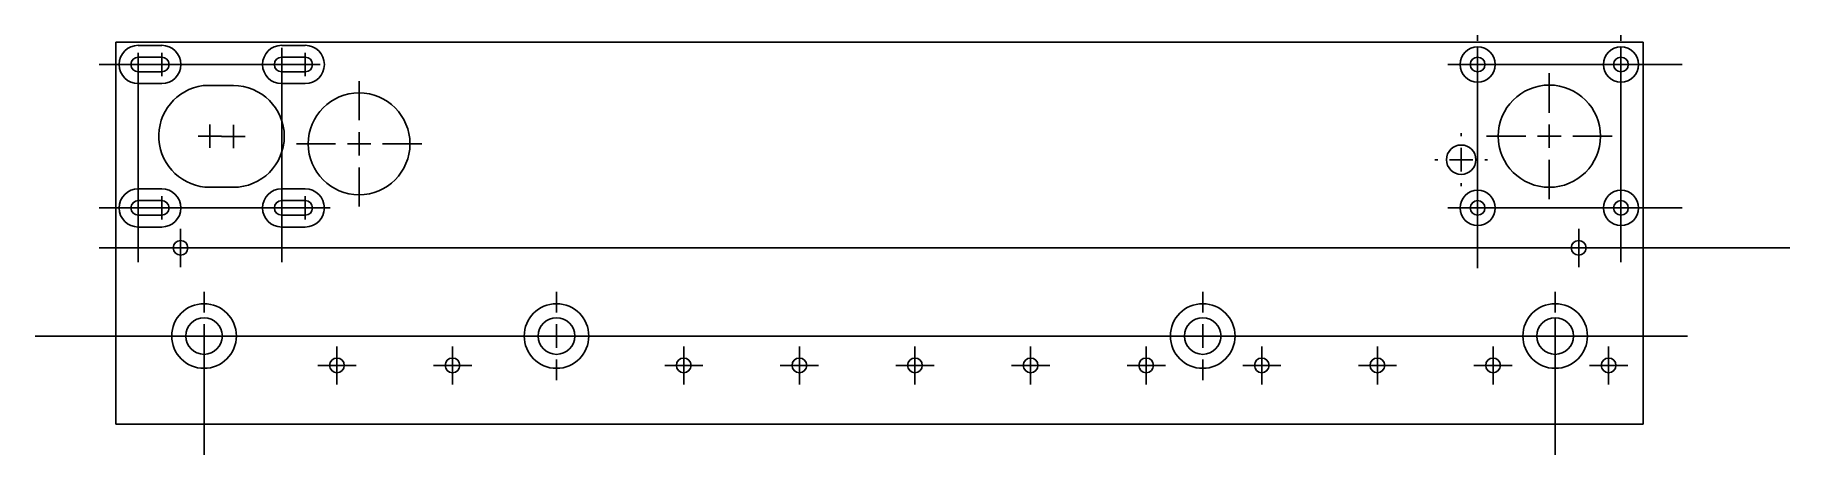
# Model space of a CAD drawing. Extents: x -0.5 to 14.5, y 0 to 3.5.
import ezdxf

# ---------------------------------------------------------------- set-up
doc = ezdxf.new("R2010")
doc.units = 0
doc.layers.get('0').update_dxf_attribs({"linetype": 'CONTINUOUS'})

# ---------------------------------------------------------------- blocks, each defined once
blk = doc.blocks.new('SW_CENTERMARK0')
at = {"color": 7, "linetype": 'CONTINUOUS'}
for q in [(0.41, 3.375), (0.31, 3.275), (0.41, 3.175), (0.51, 3.275)]:
    blk.add_line((0.41, 3.275), q, dxfattribs=at)
blk = doc.blocks.new('SW_CENTERMARK1')
at = {"color": 7, "linetype": 'CONTINUOUS'}
for q in [(0.61, 3.375), (0.51, 3.275), (0.61, 3.175), (0.71, 3.275)]:
    blk.add_line((0.61, 3.275), q, dxfattribs=at)
blk = doc.blocks.new('SW_CENTERMARK2')
at = {"color": 7, "linetype": 'CONTINUOUS'}
for q in [(0.41, 2.155), (0.31, 2.055), (0.41, 1.955), (0.51, 2.055)]:
    blk.add_line((0.41, 2.055), q, dxfattribs=at)
blk = doc.blocks.new('SW_CENTERMARK3')
at = {"color": 7, "linetype": 'CONTINUOUS'}
for q in [(0.61, 2.155), (0.51, 2.055), (0.61, 1.955), (0.71, 2.055)]:
    blk.add_line((0.61, 2.055), q, dxfattribs=at)
blk = doc.blocks.new('SW_CENTERMARK4')
at = {"color": 7, "linetype": 'CONTINUOUS'}
for q in [(1.631, 2.155), (1.531, 2.055), (1.631, 1.955), (1.731, 2.055)]:
    blk.add_line((1.631, 2.055), q, dxfattribs=at)
blk = doc.blocks.new('SW_CENTERMARK5')
at = {"color": 7, "linetype": 'CONTINUOUS'}
for q in [(1.831, 2.155), (1.731, 2.055), (1.831, 1.955), (1.931, 2.055)]:
    blk.add_line((1.831, 2.055), q, dxfattribs=at)
blk = doc.blocks.new('SW_CENTERMARK6')
at = {"color": 7, "linetype": 'CONTINUOUS'}
for p, q in [((11.81, 2.255), (11.81, 2.305)), ((11.81, 2.055), (11.81, 2.155)), ((11.61, 2.055), (11.56, 2.055)), ((11.81, 2.055), (11.71, 2.055)), ((11.81, 2.055), (11.81, 1.955)), ((11.81, 2.055), (11.91, 2.055)), ((12.01, 2.055), (12.06, 2.055)), ((11.81, 1.855), (11.81, 1.805))]:
    blk.add_line(p, q, dxfattribs=at)
blk = doc.blocks.new('SW_CENTERMARK7')
at = {"color": 7, "linetype": 'CONTINUOUS'}
for p, q in [((13.03, 2.255), (13.03, 2.305)), ((13.03, 2.055), (13.03, 2.155)), ((12.83, 2.055), (12.78, 2.055)), ((13.03, 2.055), (12.93, 2.055)), ((13.03, 2.055), (13.03, 1.955)), ((13.03, 2.055), (13.13, 2.055)), ((13.23, 2.055), (13.28, 2.055)), ((13.03, 1.855), (13.03, 1.805))]:
    blk.add_line(p, q, dxfattribs=at)
blk = doc.blocks.new('SW_CENTERMARK8')
at = {"color": 7, "linetype": 'CONTINUOUS'}
for p, q in [((13.03, 3.475), (13.03, 3.525)), ((13.03, 3.275), (13.03, 3.375)), ((12.83, 3.275), (12.78, 3.275)), ((13.03, 3.275), (12.93, 3.275)), ((13.03, 3.275), (13.03, 3.175)), ((13.03, 3.275), (13.13, 3.275)), ((13.23, 3.275), (13.28, 3.275)), ((13.03, 3.075), (13.03, 3.025))]:
    blk.add_line(p, q, dxfattribs=at)
blk = doc.blocks.new('SW_CENTERMARK9')
at = {"color": 7, "linetype": 'CONTINUOUS'}
for p, q in [((11.81, 3.475), (11.81, 3.525)), ((11.81, 3.275), (11.81, 3.375)), ((11.61, 3.275), (11.56, 3.275)), ((11.81, 3.275), (11.71, 3.275)), ((11.81, 3.275), (11.81, 3.175)), ((11.81, 3.275), (11.91, 3.275)), ((12.01, 3.275), (12.06, 3.275)), ((11.81, 3.075), (11.81, 3.025))]:
    blk.add_line(p, q, dxfattribs=at)
blk = doc.blocks.new('SW_CENTERMARK10')
at = {"color": 7, "linetype": 'CONTINUOUS'}
for q in [(1.631, 3.375), (1.531, 3.275), (1.631, 3.175), (1.731, 3.275)]:
    blk.add_line((1.631, 3.275), q, dxfattribs=at)
blk = doc.blocks.new('SW_CENTERMARK11')
at = {"color": 7, "linetype": 'CONTINUOUS'}
for q in [(1.831, 3.375), (1.731, 3.275), (1.831, 3.175), (1.931, 3.275)]:
    blk.add_line((1.831, 3.275), q, dxfattribs=at)
blk = doc.blocks.new('SW_CENTERMARK12')
at = {"color": 7, "linetype": 'CONTINUOUS'}
for p, q in [((12.47, 1.165), (12.47, 1.34)), ((12.47, 0.965), (12.47, 1.065)), ((12.27, 0.965), (12.095, 0.965)), ((12.47, 0.965), (12.37, 0.965)), ((12.47, 0.965), (12.47, 0.865)), ((12.47, 0.965), (12.57, 0.965)), ((12.67, 0.965), (12.845, 0.965)), ((12.47, 0.765), (12.47, 0.59))]:
    blk.add_line(p, q, dxfattribs=at)
blk = doc.blocks.new('SW_CENTERMARK13')
at = {"color": 7, "linetype": 'CONTINUOUS'}
for p, q in [((3.97, 1.165), (3.97, 1.34)), ((3.97, 0.965), (3.97, 1.065)), ((3.77, 0.965), (3.595, 0.965)), ((3.97, 0.965), (3.87, 0.965)), ((3.97, 0.965), (3.97, 0.865)), ((3.97, 0.965), (4.07, 0.965)), ((4.17, 0.965), (4.345, 0.965)), ((3.97, 0.765), (3.97, 0.59))]:
    blk.add_line(p, q, dxfattribs=at)
blk = doc.blocks.new('SW_CENTERMARK14')
at = {"color": 7, "linetype": 'CONTINUOUS'}
for p, q in [((9.47, 1.165), (9.47, 1.34)), ((9.47, 0.965), (9.47, 1.065)), ((9.27, 0.965), (9.095, 0.965)), ((9.47, 0.965), (9.37, 0.965)), ((9.47, 0.965), (9.47, 0.865)), ((9.47, 0.965), (9.57, 0.965)), ((9.67, 0.965), (9.845, 0.965)), ((9.47, 0.765), (9.47, 0.59))]:
    blk.add_line(p, q, dxfattribs=at)
blk = doc.blocks.new('SW_CENTERMARK15')
at = {"color": 7, "linetype": 'CONTINUOUS'}
for p, q in [((0.97, 1.165), (0.97, 1.34)), ((0.97, 0.965), (0.97, 1.065)), ((0.77, 0.965), (0.595, 0.965)), ((0.97, 0.965), (0.87, 0.965)), ((0.97, 0.965), (0.97, 0.865)), ((0.97, 0.965), (1.07, 0.965)), ((1.17, 0.965), (1.345, 0.965)), ((0.97, 0.765), (0.97, 0.59))]:
    blk.add_line(p, q, dxfattribs=at)
blk = doc.blocks.new('SW_CENTERMARK16')
at = {"color": 7, "linetype": 'CONTINUOUS'}
for p, q in [((12.42, 2.865), (12.42, 3.2)), ((12.42, 2.665), (12.42, 2.765)), ((12.22, 2.665), (11.885, 2.665)), ((12.42, 2.665), (12.32, 2.665)), ((12.42, 2.665), (12.42, 2.565)), ((12.42, 2.665), (12.52, 2.665)), ((12.62, 2.665), (12.955, 2.665)), ((12.42, 2.465), (12.42, 2.13))]:
    blk.add_line(p, q, dxfattribs=at)
blk = doc.blocks.new('SW_CENTERMARK17')
at = {"color": 7, "linetype": 'CONTINUOUS'}
for q in [(1.02, 2.765), (0.92, 2.665), (1.02, 2.565), (1.12, 2.665)]:
    blk.add_line((1.02, 2.665), q, dxfattribs=at)
blk = doc.blocks.new('SW_CENTERMARK18')
at = {"color": 7, "linetype": 'CONTINUOUS'}
for q in [(1.22, 2.763), (1.12, 2.663), (1.22, 2.563), (1.32, 2.663)]:
    blk.add_line((1.22, 2.663), q, dxfattribs=at)
blk = doc.blocks.new('SW_CENTERMARK19')
at = {"color": 7, "linetype": 'CONTINUOUS'}
for p, q in [((2.29, 2.8), (2.29, 3.133)), ((2.29, 2.6), (2.29, 2.7)), ((2.09, 2.6), (1.757, 2.6)), ((2.29, 2.6), (2.19, 2.6)), ((2.29, 2.6), (2.29, 2.5)), ((2.29, 2.6), (2.39, 2.6)), ((2.49, 2.6), (2.823, 2.6)), ((2.29, 2.4), (2.29, 2.067))]:
    blk.add_line(p, q, dxfattribs=at)
blk = doc.blocks.new('SW_CENTERMARK20')
at = {"color": 7, "linetype": 'CONTINUOUS'}
for p, q in [((0.77, 1.815), (0.77, 1.877)), ((0.77, 1.715), (0.77, 1.815)), ((0.67, 1.715), (0.608, 1.715)), ((0.77, 1.715), (0.67, 1.715)), ((0.77, 1.715), (0.77, 1.615)), ((0.77, 1.715), (0.87, 1.715)), ((0.87, 1.715), (0.933, 1.715)), ((0.77, 1.615), (0.77, 1.552))]:
    blk.add_line(p, q, dxfattribs=at)
blk = doc.blocks.new('SW_CENTERMARK21')
at = {"color": 7, "linetype": 'CONTINUOUS'}
for p, q in [((12.67, 1.815), (12.67, 1.877)), ((12.67, 1.715), (12.67, 1.815)), ((12.57, 1.715), (12.508, 1.715)), ((12.67, 1.715), (12.57, 1.715)), ((12.67, 1.715), (12.67, 1.615)), ((12.67, 1.715), (12.77, 1.715)), ((12.77, 1.715), (12.833, 1.715)), ((12.67, 1.615), (12.67, 1.552))]:
    blk.add_line(p, q, dxfattribs=at)
blk = doc.blocks.new('SW_CENTERMARK22')
at = {"color": 7, "linetype": 'CONTINUOUS'}
for p, q in [((11.67, 2.665), (11.67, 2.69)), ((11.67, 2.465), (11.67, 2.565)), ((11.47, 2.465), (11.445, 2.465)), ((11.67, 2.465), (11.57, 2.465)), ((11.67, 2.465), (11.67, 2.365)), ((11.67, 2.465), (11.77, 2.465)), ((11.87, 2.465), (11.895, 2.465)), ((11.67, 2.265), (11.67, 2.24))]:
    blk.add_line(p, q, dxfattribs=at)
blk = doc.blocks.new('SW_CENTERMARK23')
at = {"color": 7, "linetype": 'CONTINUOUS'}
for p, q in [((12.925, 0.815), (12.925, 0.877)), ((12.925, 0.715), (12.925, 0.815)), ((12.825, 0.715), (12.763, 0.715)), ((12.925, 0.715), (12.825, 0.715)), ((12.925, 0.715), (12.925, 0.615)), ((12.925, 0.715), (13.025, 0.715)), ((12.925, 0.615), (12.925, 0.552)), ((13.025, 0.715), (13.088, 0.715))]:
    blk.add_line(p, q, dxfattribs=at)
blk = doc.blocks.new('SW_CENTERMARK24')
at = {"color": 7, "linetype": 'CONTINUOUS'}
for p, q in [((11.941, 0.815), (11.941, 0.877)), ((11.941, 0.715), (11.941, 0.815)), ((11.841, 0.715), (11.779, 0.715)), ((11.941, 0.715), (11.841, 0.715)), ((11.941, 0.715), (11.941, 0.615)), ((11.941, 0.715), (12.041, 0.715)), ((11.941, 0.615), (11.941, 0.552)), ((12.041, 0.715), (12.104, 0.715))]:
    blk.add_line(p, q, dxfattribs=at)
blk = doc.blocks.new('SW_CENTERMARK25')
at = {"color": 7, "linetype": 'CONTINUOUS'}
for p, q in [((10.957, 0.815), (10.957, 0.877)), ((10.957, 0.715), (10.957, 0.815)), ((10.857, 0.715), (10.795, 0.715)), ((10.957, 0.715), (10.857, 0.715)), ((10.957, 0.715), (10.957, 0.615)), ((10.957, 0.715), (11.057, 0.715)), ((10.957, 0.615), (10.957, 0.552)), ((11.057, 0.715), (11.12, 0.715))]:
    blk.add_line(p, q, dxfattribs=at)
blk = doc.blocks.new('SW_CENTERMARK26')
at = {"color": 7, "linetype": 'CONTINUOUS'}
for p, q in [((9.973, 0.815), (9.973, 0.877)), ((9.973, 0.715), (9.973, 0.815)), ((9.873, 0.715), (9.811, 0.715)), ((9.973, 0.715), (9.873, 0.715)), ((9.973, 0.715), (9.973, 0.615)), ((9.973, 0.715), (10.073, 0.715)), ((9.973, 0.615), (9.973, 0.552)), ((10.073, 0.715), (10.136, 0.715))]:
    blk.add_line(p, q, dxfattribs=at)
blk = doc.blocks.new('SW_CENTERMARK27')
at = {"color": 7, "linetype": 'CONTINUOUS'}
for p, q in [((8.989, 0.815), (8.989, 0.877)), ((8.989, 0.715), (8.989, 0.815)), ((8.889, 0.715), (8.827, 0.715)), ((8.989, 0.715), (8.889, 0.715)), ((8.989, 0.715), (8.989, 0.615)), ((8.989, 0.715), (9.089, 0.715)), ((8.989, 0.615), (8.989, 0.552)), ((9.089, 0.715), (9.152, 0.715))]:
    blk.add_line(p, q, dxfattribs=at)
blk = doc.blocks.new('SW_CENTERMARK28')
at = {"color": 7, "linetype": 'CONTINUOUS'}
for p, q in [((8.005, 0.815), (8.005, 0.877)), ((8.005, 0.715), (8.005, 0.815)), ((7.905, 0.715), (7.843, 0.715)), ((8.005, 0.715), (7.905, 0.715)), ((8.005, 0.715), (8.005, 0.615)), ((8.005, 0.715), (8.105, 0.715)), ((8.005, 0.615), (8.005, 0.552)), ((8.105, 0.715), (8.168, 0.715))]:
    blk.add_line(p, q, dxfattribs=at)
blk = doc.blocks.new('SW_CENTERMARK29')
at = {"color": 7, "linetype": 'CONTINUOUS'}
for p, q in [((7.021, 0.815), (7.021, 0.877)), ((7.021, 0.715), (7.021, 0.815)), ((6.921, 0.715), (6.859, 0.715)), ((7.021, 0.715), (6.921, 0.715)), ((7.021, 0.715), (7.021, 0.615)), ((7.021, 0.715), (7.121, 0.715)), ((7.021, 0.615), (7.021, 0.552)), ((7.121, 0.715), (7.184, 0.715))]:
    blk.add_line(p, q, dxfattribs=at)
blk = doc.blocks.new('SW_CENTERMARK30')
at = {"color": 7, "linetype": 'CONTINUOUS'}
for p, q in [((6.037, 0.815), (6.037, 0.877)), ((6.037, 0.715), (6.037, 0.815)), ((5.937, 0.715), (5.875, 0.715)), ((6.037, 0.715), (5.937, 0.715)), ((6.037, 0.715), (6.037, 0.615)), ((6.037, 0.715), (6.137, 0.715)), ((6.037, 0.615), (6.037, 0.552)), ((6.137, 0.715), (6.2, 0.715))]:
    blk.add_line(p, q, dxfattribs=at)
blk = doc.blocks.new('SW_CENTERMARK31')
at = {"color": 7, "linetype": 'CONTINUOUS'}
for p, q in [((5.053, 0.815), (5.053, 0.877)), ((5.053, 0.715), (5.053, 0.815)), ((4.953, 0.715), (4.891, 0.715)), ((5.053, 0.715), (4.953, 0.715)), ((5.053, 0.715), (5.053, 0.615)), ((5.053, 0.715), (5.153, 0.715)), ((5.053, 0.615), (5.053, 0.552)), ((5.153, 0.715), (5.216, 0.715))]:
    blk.add_line(p, q, dxfattribs=at)
blk = doc.blocks.new('SW_CENTERMARK32')
at = {"color": 7, "linetype": 'CONTINUOUS'}
for p, q in [((3.085, 0.815), (3.085, 0.877)), ((3.085, 0.715), (3.085, 0.815)), ((2.985, 0.715), (2.923, 0.715)), ((3.085, 0.715), (2.985, 0.715)), ((3.085, 0.715), (3.085, 0.615)), ((3.085, 0.715), (3.185, 0.715)), ((3.085, 0.615), (3.085, 0.552)), ((3.185, 0.715), (3.248, 0.715))]:
    blk.add_line(p, q, dxfattribs=at)
blk = doc.blocks.new('SW_CENTERMARK33')
at = {"color": 7, "linetype": 'CONTINUOUS'}
for p, q in [((2.101, 0.815), (2.101, 0.877)), ((2.101, 0.715), (2.101, 0.815)), ((2.001, 0.715), (1.939, 0.715)), ((2.101, 0.715), (2.001, 0.715)), ((2.101, 0.715), (2.101, 0.615)), ((2.101, 0.715), (2.201, 0.715)), ((2.101, 0.615), (2.101, 0.552)), ((2.201, 0.715), (2.264, 0.715))]:
    blk.add_line(p, q, dxfattribs=at)

msp = doc.modelspace()

# ---------------------------------------------------------------- linework, layer by layer
at = {"color": 7, "linetype": 'CONTINUOUS'}
for p, q in [((13.22, 3.465), (0.22, 3.465)), ((0.22, 3.465), (0.22, 0.215)), ((0.61, 3.437), (0.41, 3.437)), ((1.831, 3.437), (1.631, 3.437)), ((13.22, 0.215), (13.22, 3.465)), ((0.41, 3.362), (0.41, 1.594)), ((0.41, 3.337), (0.61, 3.337)), ((0.41, 3.337), (0.61, 3.337)), ((1.631, 3.418), (1.631, 1.594)), ((1.631, 3.337), (1.831, 3.337)), ((1.631, 3.337), (1.831, 3.337)), ((11.81, 3.418), (11.81, 1.543)), ((13.03, 3.418), (13.03, 1.594)), ((0.077, 3.275), (1.959, 3.275)), ((0.41, 3.212), (0.61, 3.212)), ((0.61, 3.212), (0.41, 3.212)), ((1.631, 3.212), (1.831, 3.212)), ((1.831, 3.212), (1.631, 3.212)), ((11.557, 3.275), (13.551, 3.275)), ((0.41, 3.112), (0.61, 3.112)), ((0.962, 3.096), (1.22, 3.096)), ((1.22, 3.096), (0.962, 3.096)), ((1.631, 3.112), (1.831, 3.112)), ((0.61, 2.217), (0.41, 2.217)), ((0.41, 2.117), (0.61, 2.117)), ((0.41, 2.117), (0.61, 2.117)), ((1.02, 2.23), (1.22, 2.23)), ((1.02, 2.23), (1.22, 2.23)), ((1.831, 2.217), (1.631, 2.217)), ((1.631, 2.117), (1.831, 2.117)), ((1.631, 2.117), (1.831, 2.117)), ((0.077, 2.055), (2.044, 2.055)), ((0.41, 1.992), (0.61, 1.992)), ((0.61, 1.992), (0.41, 1.992)), ((1.631, 1.992), (1.831, 1.992)), ((1.831, 1.992), (1.631, 1.992)), ((11.557, 2.055), (13.551, 2.055)), ((0.41, 1.892), (0.61, 1.892)), ((1.631, 1.892), (1.831, 1.892)), ((0.077, 1.715), (14.468, 1.715)), ((12.47, 1.112), (12.47, -0.046)), ((13.596, 0.965), (-0.468, 0.965)), ((0.97, 0.965), (0.97, -0.046)), ((0.22, 0.215), (13.22, 0.215))]:
    msp.add_line(p, q, dxfattribs=at)
for centre, radius in [((11.81, 3.275), 0.15), ((11.81, 3.275), 0.0625), ((11.81, 3.275), 0.0625), ((13.03, 3.275), 0.15), ((13.03, 3.275), 0.0625), ((13.03, 3.275), 0.0625), ((2.29, 2.6), 0.433), ((2.29, 2.6), 0.433), ((12.42, 2.665), 0.435), ((12.42, 2.665), 0.435), ((11.67, 2.465), 0.125), ((11.67, 2.465), 0.125), ((11.81, 2.055), 0.15), ((11.81, 2.055), 0.0625), ((11.81, 2.055), 0.0625), ((13.03, 2.055), 0.15), ((13.03, 2.055), 0.0625), ((13.03, 2.055), 0.0625), ((0.77, 1.715), 0.0625), ((0.77, 1.715), 0.0625), ((12.67, 1.715), 0.0625), ((12.67, 1.715), 0.0625), ((0.97, 0.965), 0.275), ((3.97, 0.965), 0.275), ((9.47, 0.965), 0.275), ((12.47, 0.965), 0.275), ((0.97, 0.965), 0.156), ((0.97, 0.965), 0.156), ((3.97, 0.965), 0.156), ((3.97, 0.965), 0.156), ((9.47, 0.965), 0.156), ((9.47, 0.965), 0.156), ((12.47, 0.965), 0.156), ((12.47, 0.965), 0.156), ((2.101, 0.715), 0.0625), ((3.085, 0.715), 0.0625), ((5.053, 0.715), 0.0625), ((6.037, 0.715), 0.0625), ((7.021, 0.715), 0.0625), ((8.005, 0.715), 0.0625), ((8.989, 0.715), 0.0625), ((9.973, 0.715), 0.0625), ((10.957, 0.715), 0.0625), ((11.941, 0.715), 0.0625), ((12.925, 0.715), 0.0625)]:
    msp.add_circle(centre, radius, dxfattribs=at)
for centre, radius, start, end in [((0.41, 3.275), 0.163, 90, 270), ((0.61, 3.275), 0.163, 270, 90), ((1.631, 3.275), 0.163, 90, 270), ((1.831, 3.275), 0.163, 270, 90), ((0.41, 3.275), 0.0625, 90, 270), ((0.41, 3.275), 0.0625, 90, 270), ((0.61, 3.275), 0.0625, 270, 90), ((0.61, 3.275), 0.0625, 270, 90), ((1.631, 3.275), 0.0625, 90, 270), ((1.631, 3.275), 0.0625, 90, 270), ((1.831, 3.275), 0.0625, 270, 90), ((1.831, 3.275), 0.0625, 270, 90), ((1.02, 2.665), 0.435, 97.6368, 270), ((1.02, 2.665), 0.435, 97.6368, 270), ((1.22, 2.663), 0.433, 270, 90), ((1.22, 2.663), 0.433, 270, 90), ((0.41, 2.055), 0.163, 90, 270), ((0.41, 2.055), 0.0625, 90, 270), ((0.41, 2.055), 0.0625, 90, 270), ((0.61, 2.055), 0.163, 270, 90), ((0.61, 2.055), 0.0625, 270, 90), ((0.61, 2.055), 0.0625, 270, 90), ((1.631, 2.055), 0.163, 90, 270), ((1.631, 2.055), 0.0625, 90, 270), ((1.631, 2.055), 0.0625, 90, 270), ((1.831, 2.055), 0.163, 270, 90), ((1.831, 2.055), 0.0625, 270, 90), ((1.831, 2.055), 0.0625, 270, 90)]:
    msp.add_arc(centre, radius, start, end, dxfattribs=at)

# ---------------------------------------------------------------- block references
for name in ['SW_CENTERMARK9', 'SW_CENTERMARK8', 'SW_CENTERMARK0', 'SW_CENTERMARK1', 'SW_CENTERMARK10', 'SW_CENTERMARK11', 'SW_CENTERMARK16', 'SW_CENTERMARK19', 'SW_CENTERMARK17', 'SW_CENTERMARK18', 'SW_CENTERMARK22', 'SW_CENTERMARK6', 'SW_CENTERMARK7', 'SW_CENTERMARK2', 'SW_CENTERMARK3', 'SW_CENTERMARK4', 'SW_CENTERMARK5', 'SW_CENTERMARK20', 'SW_CENTERMARK21', 'SW_CENTERMARK15', 'SW_CENTERMARK13', 'SW_CENTERMARK14', 'SW_CENTERMARK12', 'SW_CENTERMARK33', 'SW_CENTERMARK32', 'SW_CENTERMARK31', 'SW_CENTERMARK30', 'SW_CENTERMARK29', 'SW_CENTERMARK28', 'SW_CENTERMARK27', 'SW_CENTERMARK26', 'SW_CENTERMARK25', 'SW_CENTERMARK24', 'SW_CENTERMARK23']:
    msp.add_blockref(name, (0, 0))

doc.saveas('drawing.dxf')
